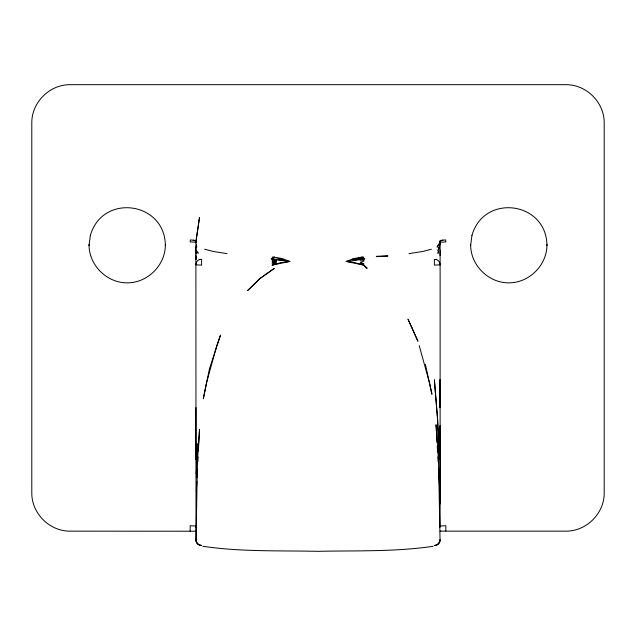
<?xml version="1.0" encoding="UTF-8"?>
<svg xmlns="http://www.w3.org/2000/svg" width="636" height="636" viewBox="0 0 636 636"><rect width="100%" height="100%" fill="white"/><g stroke="black" fill="none" stroke-linecap="round" stroke-linejoin="round"><path stroke-width="0.95" d="M195.888 250.186L195.96 254.042L195.888 246.832M440.112 503.895L440.04 425.699L440.112 459.669M195.888 459.669L195.968 407.628M440.04 255.489L440.112 250.186M196.325 491.302L196.834 481.468M197.033 477.541L197.486 468.692M197.844 461.808L198.09 456.894M198.392 450.996L199.505 429.364L197.478 460.838L196.015 539.789A5.724 5.652 -71.1 0 0 199.155 544.885L201.731 545.497A5.724 5.708 -41 0 1 196.015 539.789L195.888 242.237L199.481 217.647L196.063 240.519L190.347 239.923L190.164 241.934L195.888 242.237M193.193 240.114L195.975 241.227L195.888 242.642L195.928 242.093M442.807 240.114L440.025 241.227L440.112 242.237L440.144 240.432L445.653 239.923L445.836 241.934L440.112 242.237L440.112 526.028A5.724 5.716 0 0 1 439.913 527.506M437.632 250.799L439.238 247.158L440.025 241.227L439.778 245.099L440.025 241.744L440.096 242.284M439.969 242.284L437.091 247.158L438.697 244.661M434.388 545.434L434.269 545.497A5.724 5.708 41 0 0 439.985 539.789L440.112 539.718A5.724 5.716 0 0 1 437.25 544.67L435.644 545.298A5.724 5.652 71.1 0 0 440.048 539.757L438.522 460.838L436.042 424.705L437.043 442.282M440.112 526.028L445.836 525.726L445.836 531.028L440.112 531.227L440.851 531.1M272.144 265.132L276.453 263.431L272.144 263.717L276.509 262.143L272.144 262.366L276.541 261.547L272.144 261.165L276.676 260.211L272.144 260.196L276.732 259.838L272.144 259.512L276.795 259.544L272.144 259.154L289.817 261.46L272.144 265.132L280.866 262.581L289.817 261.46L282.145 258.542L272.757 256.896A5.724 2.775 -88.3 0 1 271.238 258.932L284.546 260.299L280.031 258.765L275.96 259.138L280.977 259.949M433.124 546.284C395.107 551.953 356.343 550.49 318 551.317C279.649 550.498 240.885 551.953 202.852 546.284M431.399 249.217L422.709 251.482L408.996 253.621M361.797 256.984L363.283 258.916L364.762 258.932A5.724 2.775 88.3 0 1 363.243 256.896L353.799 258.558L346.183 261.46L363.856 265.132L367.211 267.995L366.773 268.686L363.856 265.132L360.286 263.582L363.856 263.717L360.238 262.247L363.856 261.165L363.856 260.196L360.048 259.862L363.856 259.512L360 259.552L363.856 259.154L346.183 261.46L352.932 262.191L363.856 265.132M355.023 259.949L358.95 259.257L351.986 259.393L362.735 258.462L358.092 258.399L362.234 257.811M445.836 531.147L566.04 531.147C586.448 531.275 604.327 513.451 604.2 493.035L604.2 122.796C604.327 102.38 586.448 84.556 566.04 84.683L69.96 84.683C49.552 84.556 31.673 102.38 31.8 122.796L31.8 493.035C31.673 513.451 49.552 531.275 69.96 531.147L195.888 531.227M226.996 253.621L213.291 251.482L204.601 249.217M419.203 345.555L429.546 383.023L431.931 394.296L425.405 364.436M195.975 241.227L196.206 242.92M196.429 244.614L196.763 247.158M437.266 446.194L437.608 452.053M437.886 456.934L438.164 461.815M438.498 467.675L439.563 486.238M190.164 531.147L190.164 525.726L195.888 526.028A5.724 5.716 0 0 0 196.087 527.506M200.133 545.243A5.724 5.716 0 0 1 195.888 539.718M274.203 256.984A5.724 2.838 -85.8 0 1 272.717 258.916M440.112 379.628L440.08 407.636L440.112 379.628M195.912 255.855L195.888 259.424L195.912 255.855M197.033 443.69L196.349 473.788L197.033 443.69M438.562 251.037L437.997 253.223L438.562 251.037M90.344 235.471L89.04 245.337L89.04 244.741C88.913 265.156 106.792 282.98 127.2 282.845C147.608 282.98 165.487 265.156 165.36 244.741L165.36 245.337C164.811 201.397 102.245 193.193 90.344 235.471M471.944 235.471L470.64 245.337L470.64 244.741C470.513 265.156 488.392 282.98 508.8 282.845C529.208 282.98 547.087 265.156 546.96 244.741L546.96 245.337C546.411 201.397 483.845 193.193 471.944 235.471M439.238 247.158L438.84 249.256L439.238 247.158M206.454 383.023L203.329 398.724L209.498 368.594L220.493 335.188L216.797 345.555L206.454 383.023M260.013 278.489L247.587 290.604L260.013 278.489L274.148 268.503L260.013 278.489M377.013 256.26L376.305 256.666L387.936 255.974L377.013 256.26M200.133 259.313L199.386 259.615L201.612 259.393L201.612 265.132L195.888 264.838A5.724 5.716 0 0 1 200.133 259.313M440.112 264.838L434.388 265.132L434.388 259.393L436.614 259.615L435.867 259.313A5.724 5.716 0 0 1 440.112 264.838M198.138 253.12L196.937 251.649L198.138 253.12M411.85 327.635L407.97 319.177L417.939 341.294L411.85 327.635M437.6 419.522L434.388 379.93L437.6 419.522L439.245 459.574L437.6 419.522"/></g></svg>
